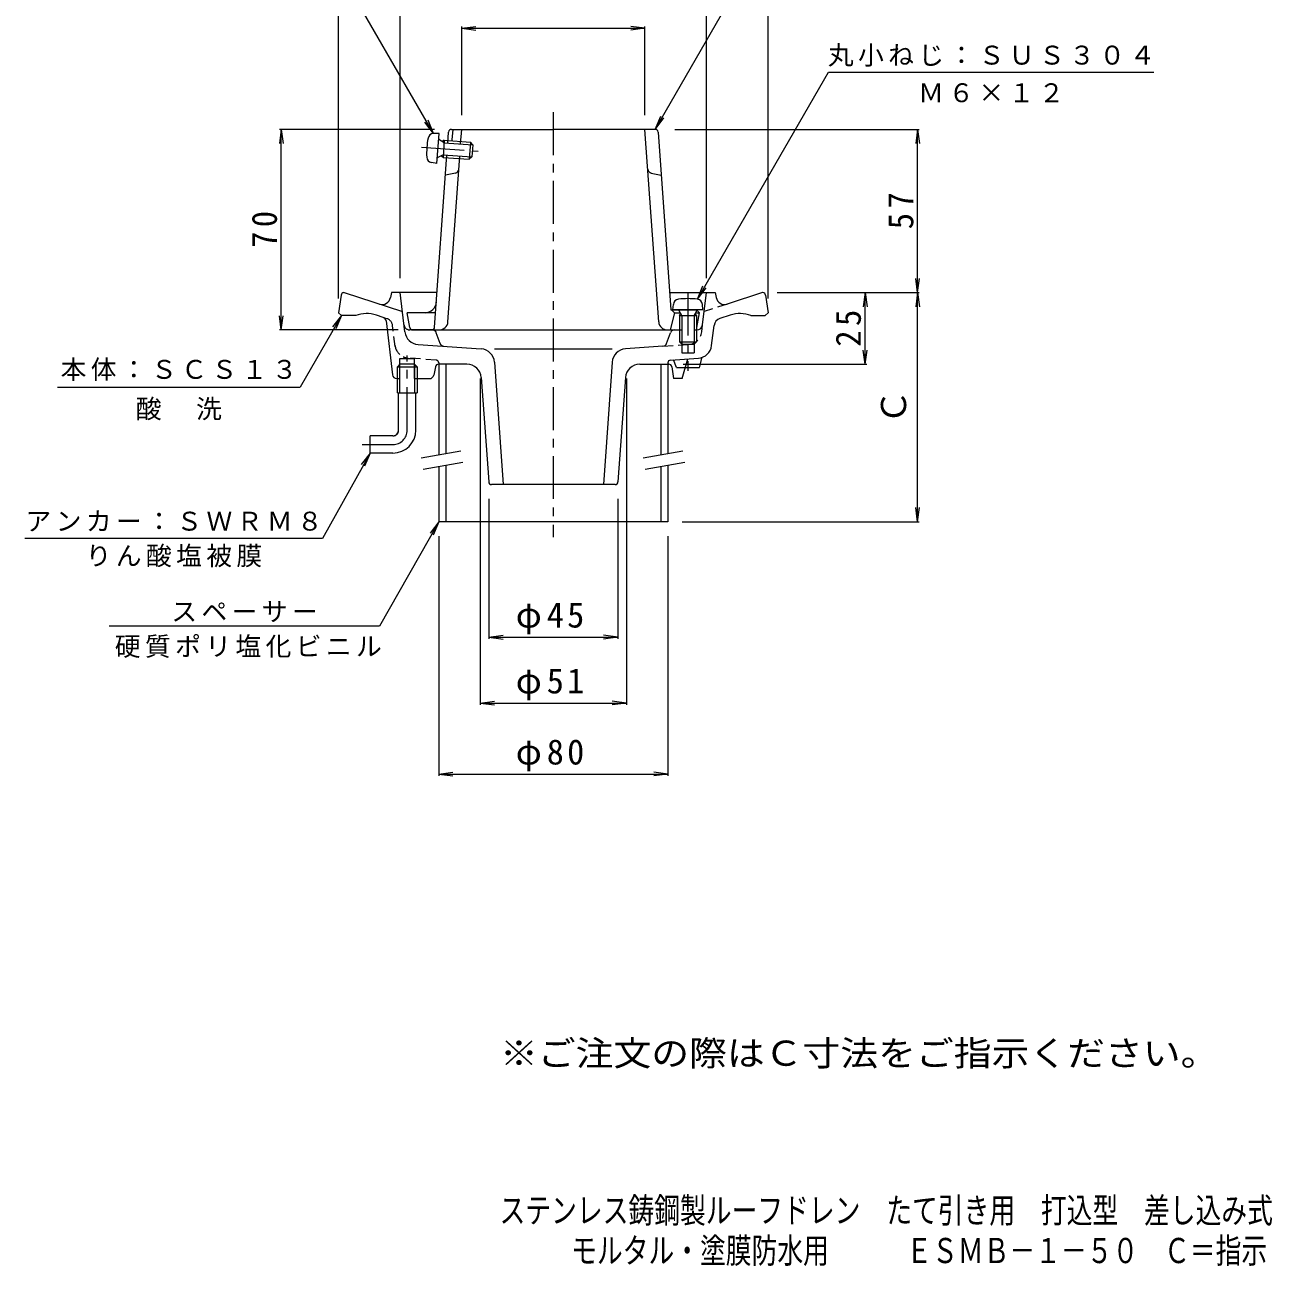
# Model space of a CAD drawing. Units: millimetres, scale not verified, with parts at other scales. Extents: x -222 to 229, y -346 to 326.
# Drawn here: x -206.5 to 228.9, y -346 to 87.2 of the extents above; entities that cross this region are included whole.
import ezdxf
from ezdxf.enums import TextEntityAlignment as Align

# ---------------------------------------------------------------- set-up
doc = ezdxf.new("R2010")
doc.units = ezdxf.units.MM
doc.header["$LTSCALE"] = 3
for name, pattern in [('CHAIN1', [8, 5, -1, 1, -1]), ('DASHED1', [1.8, 1.2, -0.6]), ('DOUBLE_CHAIN2', [12.8, 9, -1, 0.6, -0.6, 0.6, -1])]:
    doc.linetypes.add(name, pattern=pattern)
for name, color, linetype, lineweight in [('0-0_通り芯', 3, 'Continuous', 9), ('0-2_仕上', 4, 'Continuous', 9), ('0-3_建具', 4, 'Continuous', 9), ('0-4_その他', 7, 'Continuous', 9), ('0-5_寸法', 7, 'Continuous', 9)]:
    doc.layers.add(name, color=color, linetype=linetype, lineweight=lineweight)
doc.layers.add('F-5_F-5ﾚｲﾔ', color=6, linetype='Continuous')
doc.styles.add('ＭＳ ゴシック', font='')
doc.styles.get('ＭＳ ゴシック').set_extended_font_data('MS Gothic')

msp = doc.modelspace()

# ---------------------------------------------------------------- linework, layer by layer
at = {"layer": '0-0_通り芯', "linetype": 'CHAIN1'}
for p, q in [((-22, 56.707), (-22, -91.609)), ((-73, -54.266), (-73, -28.233)), ((-88.724, -59.266), (-78, -59.266))]:
    msp.add_line(p, q, dxfattribs=at)
at = {"layer": '0-0_通り芯'}
for p, q in [((-96.122, -7.125), (-97, -13.266)), ((-95.132, -6.266), (-95, -6.266)), ((-95, -6.266), (-74.689, -12.865)), ((-78.5, -6.266), (-78.842, -7.99)), ((-62.572, -6.266), (-78.5, -6.266)), ((-73.817, -19.973), (-75.5, -6.266)), ((18.573, -6.266), (34.5, -6.266)), ((30.12, -17.51), (31.5, -6.266)), ((34.5, -6.266), (34.843, -7.99)), ((51, -6.266), (38.712, -10.259)), ((51.133, -6.266), (51, -6.266)), ((52.123, -7.125), (53, -13.266)), ((-97, -13.266), (-96, -14.266)), ((-91, -14.266), (-96, -14.266)), ((-81.413, -14.886), (-83.777, -14.118)), ((-80.387, -16.136), (-78.157, -34.943)), ((39.777, -14.118), (36.167, -15.291)), ((47, -14.266), (52, -14.266)), ((53, -13.266), (52, -14.266)), ((17.551, -23.983), (18.868, -20.265)), ((20.282, -19.266), (22.87, -19.266)), ((27.13, -19.266), (28.134, -19.266)), ((33.261, -24.745), (34.117, -17.779)), ((-69.203, -24.352), (-47.179, -25.892)), ((-42.54, -25.892), (-1.459, -25.892)), ((16.241, -24.978), (3.179, -25.892)), ((22.87, -24.266), (22.87, -27.266)), ((27.13, -24.266), (27.13, -27.266)), ((-75.55, -41.266), (-75.55, -29.266)), ((-75.55, -29.266), (-70.45, -29.266)), ((-70.45, -36.266), (-70.45, -29.266)), ((18.93, -29.802), (28.647, -29.123)), ((22.87, -27.266), (27.13, -27.266)), ((23, -36.229), (25, -29.378)), ((29, -32.448), (30, -28.837)), ((-75.55, -31.266), (-76.45, -32.166)), ((-76.45, -32.166), (-69.55, -32.166)), ((-76.45, -41.266), (-76.45, -32.166)), ((-70.45, -31.266), (-75.55, -31.266)), ((-70.45, -31.266), (-69.55, -32.166)), ((-70.45, -31.266), (-70.45, -41.266)), ((-69.55, -32.166), (-69.55, -41.266)), ((-63.13, -32.115), (-63.748, -35.077)), ((-52.155, -31.266), (-62.141, -31.266)), ((-42.54, -30.523), (-39.487, -73.266)), ((-1.459, -30.523), (-4.513, -73.266)), ((8.156, -31.266), (18.382, -31.266)), ((18, -30.8), (18, -31.266)), ((19.371, -32.115), (20, -36.229)), ((24.104, -32.448), (29, -32.448)), ((-76.667, -36.266), (-75.55, -36.266)), ((-70.45, -36.266), (-65.215, -36.266)), ((-47.168, -35.91), (-44.566, -72.337)), ((3.168, -35.91), (0.567, -72.337)), ((23, -36.229), (20, -36.229)), ((-76.45, -41.266), (-69.55, -41.266)), ((-76, -54.266), (-76, -41.266)), ((-70, -54.266), (-70, -41.266)), ((-78, -56.266), (-86, -56.266)), ((-0.431, -73.266), (-43.569, -73.266))]:
    msp.add_line(p, q, dxfattribs=at)
at = {"layer": '0-0_通り芯', "linetype": 'DASHED1'}
for p, q in [((38.712, -10.259), (30.69, -12.865)), ((-81.413, -14.886), (-80.167, -15.291)), ((-77.215, -25.119), (-78.116, -17.779)), ((29.817, -19.973), (30.12, -17.51)), ((16.241, -24.978), (25.203, -24.352)), ((-62.93, -29.802), (-72.647, -29.123)), ((21, -32.448), (20, -29.728)), ((-62, -30.8), (-62, -31.266)), ((21, -32.448), (24.104, -32.448))]:
    msp.add_line(p, q, dxfattribs=at)
at = {"layer": '0-0_通り芯', "linetype": 'DOUBLE_CHAIN2'}
for p, q in [((-64.271, -19.266), (-72.134, -19.266)), ((-61.54, -23.984), (-62.858, -20.265))]:
    msp.add_line(p, q, dxfattribs=at)
at = {"layer": '0-0_通り芯'}
msp.add_lwpolyline([(-78, -62.266), (-86, -62.266), (-86, -56.266)], dxfattribs=at)
for centre, radius, start, end in [((-95.132, -7.266), 1, 90, 171.86909), ((-81.785, -7.405), 3, 251.99994, 348.7693), ((37.785, -7.405), 3, 191.2307, 288.00006), ((51.133, -7.266), 1, 8.13091, 90), ((-87.176, -24.58), 11, 72.00087, 110.3412), ((-81.876, -16.313), 1.5, 6.76349, 72.00085), ((37.094, -18.145), 3, 107.99985, 172.99957), ((43.177, -24.58), 11, 69.65892, 108.00076), ((-68.854, -19.364), 5, 186.99945, 266.00005), ((20.282, -20.766), 1.5, 90, 160.48708), ((28.134, -17.266), 2, 270, 353.00002), ((-47.527, -30.879), 5, 4.08578, 86.00006), ((3.528, -30.879), 5, 93.99976, 175.91461), ((16.137, -23.482), 1.5, 273.99933, 340.48708), ((28.298, -24.135), 5, 273.99976, 352.99933), ((19, -30.8), 1, 93.99947, 180), ((-62.141, -32.266), 1, 90, 171.29881), ((-52.155, -36.266), 5, 4.08537, 90), ((8.156, -36.266), 5, 90, 175.91463), ((18.382, -32.266), 1, 8.70119, 90), ((-76.667, -34.766), 1.5, 186.76208, 270), ((-65.215, -34.766), 1.5, 270, 348.02353), ((-78, -54.266), 2, 270, 0), ((-78, -54.266), 8, 270, 0), ((-43.569, -72.266), 1, 184.08383, 270), ((-0.431, -72.266), 1, 270, 355.91617)]:
    msp.add_arc(centre, radius, start, end, dxfattribs=at)
at = {"layer": '0-0_通り芯', "linetype": 'DASHED1'}
for centre, radius, start, end in [((-81.094, -18.145), 3, 7.00043, 72.00015), ((24.854, -19.364), 5, 273.99973, 353.00133), ((-72.298, -24.135), 5, 187.00067, 245.13713), ((-72.298, -24.135), 5, 245.13713, 266.00024), ((-63, -30.8), 1, 0, 85.99966)]:
    msp.add_arc(centre, radius, start, end, dxfattribs=at)
at = {"layer": '0-0_通り芯', "linetype": 'DOUBLE_CHAIN2'}
for centre, radius, start, end in [((-72.134, -17.266), 2, 186.99998, 270), ((-64.271, -20.766), 1.5, 19.51122, 90), ((-60.126, -23.483), 1.5, 199.51122, 266)]:
    msp.add_arc(centre, radius, start, end, dxfattribs=at)
at = {"layer": '0-0_通り芯', "linetype": 'CHAIN1'}
for radius in [2, 5]:
    msp.add_arc((-78, -54.266), radius, 270, 0, dxfattribs=at)
at = {"layer": '0-2_仕上'}
for p, q in [((-61.896, 49.31), (-63.806, 49.279)), ((-62.642, 38.837), (-61.896, 49.31)), ((-60.123, 46.056), (-61.916, 47.238)), ((-60.061, 46.923), (-60.854, 46.538)), ((-60.061, 46.923), (-60.487, 40.939)), ((-60.123, 46.056), (-50.148, 45.345)), ((-60.061, 46.923), (-50.954, 46.275)), ((-50.954, 46.275), (-51.38, 40.29)), ((-50.148, 45.345), (-50.954, 46.275)), ((-50.148, 45.345), (-50.451, 41.096)), ((-60.426, 41.806), (-62.368, 40.89)), ((-60.487, 40.939), (-61.218, 41.433)), ((-60.487, 40.939), (-51.38, 40.29)), ((-60.426, 41.806), (-50.451, 41.096)), ((-50.451, 41.096), (-51.38, 40.29)), ((-62.642, 38.837), (-64.529, 39.138)), ((19.75, -12.266), (19.917, -10.363)), ((30.25, -12.266), (19.75, -12.266)), ((22.87, -14.266), (21.818, -12.394)), ((27.13, -14.266), (28.182, -12.394)), ((30.25, -12.266), (30.084, -10.363)), ((22, -14.266), (22.441, -13.502)), ((22, -14.266), (28, -14.266)), ((22, -14.266), (22, -23.396)), ((22.87, -14.266), (22.87, -27.266)), ((27.13, -14.266), (27.13, -27.266)), ((28, -14.266), (27.559, -13.502)), ((28, -14.266), (28, -23.396)), ((22.87, -24.266), (22, -23.396)), ((22, -23.396), (28, -23.396)), ((22.87, -24.266), (27.13, -24.266)), ((27.13, -24.266), (28, -23.396))]:
    msp.add_line(p, q, dxfattribs=at)
at = {"layer": '0-2_仕上', "color": 6}
for p, q in [((-58.851, 45.965), (-58.577, 49.805)), ((-57.579, 50.734), (-21.999, 50.734)), ((-57.264, 47.121), (-57.007, 50.734)), ((-54.362, 45.645), (-53.999, 50.734)), ((13.58, 50.734), (-21.999, 50.734)), ((14.789, -16.479), (10, 50.734)), ((14.577, 49.805), (19, -12.266)), ((-57.293, 46.726), (-57.264, 47.121)), ((-63.432, -18.337), (-59.153, 41.716)), ((-58.789, -16.479), (-54.665, 41.396)), ((-56.165, 35.495), (-59.651, 34.734)), ((19, -12.266), (28, -12.266)), ((20.25, -13.266), (19.25, -12.266)), ((29, -13.266), (28, -12.266)), ((-72.139, -18.43), (-73, -13.266)), ((-63.071, -13.266), (-73, -13.266)), ((20.25, -13.266), (18.75, -19.266)), ((20.25, -13.266), (22.308, -13.266)), ((27.692, -13.266), (29, -13.266)), ((28.14, -18.43), (29, -13.266)), ((-71.153, -19.266), (22, -19.266))]:
    msp.add_line(p, q, dxfattribs=at)
at = {"layer": '0-2_仕上', "linetype": 'CHAIN1'}
for p, q in [((-68.039, 44.484), (-48.242, 43.074)), ((25, -6.221), (25, -33.592))]:
    msp.add_line(p, q, dxfattribs=at)
at = {"layer": '0-2_仕上', "color": 6, "linetype": 'DASHED1'}
msp.add_line((12.165, 35.495), (15.651, 34.734), dxfattribs=at)
at = {"layer": '0-2_仕上'}
for centre, radius, start, end in [((-63.774, 47.28), 2, 90.92426, 169.58611), ((-36.235, 42.218), 30, 169.5862, 182.26259), ((-61.778, 47.447), 0.25, 175.92638, 236.5972), ((-64.213, 41.113), 2, 182.26244, 260.92429), ((-62.261, 40.664), 0.25, 115.25555, 175.92638), ((21.909, -10.537), 2, 96.33817, 175.00002), ((25, -38.366), 30, 83.6618, 96.3382), ((28.091, -10.537), 2, 4.99998, 83.66183), ((21.6, -12.516), 0.25, 29.32918, 90), ((28.4, -12.516), 0.25, 90, 150.67082)]:
    msp.add_arc(centre, radius, start, end, dxfattribs=at)
at = {"layer": '0-2_仕上', "color": 6}
for centre, radius, start, end in [((-57.579, 49.734), 1, 90, 175.92632), ((13.58, 49.734), 1, 4.07368, 90), ((-56.485, 36.96), 1.5, 282.3093, 355.92357), ((-66.796, -9.266), 4, 270, 355.92426), ((-61.781, -16.266), 3, 270, 355.92493), ((17.781, -16.266), 3, 184.07507, 270), ((-71.153, -18.266), 1, 189.46167, 270), ((-64.43, -18.266), 1, 270, 355.92432), ((27.153, -18.266), 1, 327.89281, 350.53833)]:
    msp.add_arc(centre, radius, start, end, dxfattribs=at)
at = {"layer": '0-2_仕上', "color": 6, "linetype": 'DASHED1'}
msp.add_arc((12.485, 36.96), 1.5, 184.07643, 257.6907, dxfattribs=at)
at = {"layer": '0-3_建具'}
for p, q in [((-62, -31.266), (-62, -62.843)), ((-59.5, -31.266), (-59.5, -62.402)), ((15.5, -31.266), (15.5, -62.843)), ((18, -31.266), (18, -62.402)), ((-62, -66.905), (-62, -86.266)), ((-59.5, -66.464), (-59.5, -86.266)), ((15.5, -66.905), (15.5, -86.266)), ((18, -66.464), (18, -86.266)), ((18, -86.266), (-62, -86.266))]:
    msp.add_line(p, q, dxfattribs=at)
at = {"layer": '0-3_建具', "color": 7}
for p, q in [((-68.113, -63.921), (-54.326, -61.49)), ((9.387, -63.921), (23.174, -61.49)), ((-67.419, -67.86), (-53.632, -65.429)), ((10.081, -67.86), (23.868, -65.429))]:
    msp.add_line(p, q, dxfattribs=at)
at = {"layer": '0-4_その他'}
for p, q in [((-97, -8.266), (-97, 126.926)), ((53, -8.266), (53, 126.926)), ((-75.5, -1.266), (-75.5, 105.549)), ((31.5, -1.266), (31.5, 105.549)), ((-53.999, 86.009), (-49.042, 86.662)), ((-53.999, 55.734), (-53.999, 86.609)), ((-53.999, 86.009), (10, 86.009)), ((-53.999, 86.009), (-49.042, 85.357)), ((10, 86.009), (5.043, 86.662)), ((10, 86.009), (5.043, 85.357)), ((10, 55.734), (10, 86.609)), ((-117, 50.734), (-117.652, 45.777)), ((-63.449, 50.734), (-117.6, 50.734)), ((-117, -19.266), (-117, 50.734)), ((-117, 50.734), (-116.347, 45.777)), ((20.452, 50.734), (105.785, 50.734)), ((105.185, 50.734), (104.532, 45.777)), ((105.185, -6.266), (105.185, 50.734)), ((105.185, 50.734), (105.837, 45.777)), ((105.185, -6.266), (104.532, -1.309)), ((105.185, -6.266), (105.837, -1.309)), ((56.133, -6.266), (105.785, -6.266)), ((86.864, -6.266), (86.211, -11.223)), ((86.864, -31.266), (86.864, -6.266)), ((86.864, -6.266), (87.517, -11.223)), ((105.185, -6.266), (104.532, -11.223)), ((105.185, -86.266), (105.185, -6.266)), ((105.185, -6.266), (105.837, -11.223)), ((-117, -19.266), (-117.652, -14.309)), ((-117, -19.266), (-116.347, -14.309)), ((-76.153, -19.266), (-117.6, -19.266)), ((86.864, -31.266), (86.211, -26.309)), ((86.864, -31.266), (87.517, -26.309)), ((23.382, -31.266), (87.464, -31.266)), ((-47.5, -36.266), (-47.5, -150.121)), ((3.5, -36.266), (3.5, -150.121)), ((-44.5, -78.266), (-44.5, -127.126)), ((0.5, -78.266), (0.5, -127.126)), ((105.185, -86.266), (104.532, -81.309)), ((105.185, -86.266), (105.837, -81.309)), ((23, -86.266), (105.785, -86.266)), ((-62, -91.266), (-62, -174.93)), ((18, -91.266), (18, -174.93)), ((-44.5, -126.526), (-39.543, -125.873)), ((0.5, -126.526), (-4.457, -125.873)), ((-44.5, -126.526), (0.5, -126.526)), ((-44.5, -126.526), (-39.543, -127.178)), ((0.5, -126.526), (-4.457, -127.178)), ((-47.5, -149.521), (-42.543, -148.869)), ((-47.5, -149.521), (3.5, -149.521)), ((-47.5, -149.521), (-42.543, -150.174)), ((3.5, -149.521), (-1.457, -148.869)), ((3.5, -149.521), (-1.457, -150.174)), ((-62, -174.33), (-57.043, -173.677)), ((18, -174.33), (13.043, -173.677)), ((-62, -174.33), (18, -174.33)), ((-62, -174.33), (-57.043, -174.983)), ((18, -174.33), (13.043, -174.983))]:
    msp.add_line(p, q, dxfattribs=at)
at = {"layer": '0-5_寸法'}
for p, q in [((-63.806, 49.279), (-106.215, 122.734)), ((28.312, -8.549), (74.086, 70.734)), ((74.086, 70.734), (187.636, 70.734)), ((-63.806, 49.279), (-66.85, 53.246)), ((-63.806, 49.279), (-65.719, 53.899)), ((13.58, 50.734), (15.493, 55.353)), ((13.58, 50.734), (16.624, 54.701)), ((28.312, -8.549), (30.226, -3.93)), ((28.312, -8.549), (31.356, -4.583)), ((-96, -14.266), (-110.434, -39.266)), ((-96, -14.266), (-99.044, -18.233)), ((-96, -14.266), (-97.913, -18.885)), ((-195.131, -39.266), (-110.434, -39.266)), ((-86, -62.266), (-89.044, -66.233)), ((-86, -62.266), (-87.913, -66.885)), ((-62, -86.266), (-82.701, -122.7)), ((-62, -86.266), (-65.044, -90.233)), ((-62, -86.266), (-63.913, -90.885)), ((-82.701, -122.7), (-177.062, -122.7))]:
    msp.add_line(p, q, dxfattribs=at)
for points in [[(13.58, 50.734), (59.869, 131.063), (182.937, 131.063)], [(-86, -62.266), (-102.578, -92.045), (-206.477, -92.045)]]:
    msp.add_lwpolyline(points, dxfattribs=at)

# ---------------------------------------------------------------- texts
at = {"layer": '0-4_その他', "color": 2, "style": 'ＭＳ ゴシック'}
msp.add_text('Ｃ', height=8.798, rotation=90, dxfattribs=at).set_placement((103.822, -52.222), align=Align.BOTTOM_LEFT)
at = {"layer": '0-4_その他', "color": 2, "char_height": 8.798, "attachment_point": 7, "rotation": 90, "style": 'ＭＳ ゴシック'}
for s, insert in [('\\T1.27;\\W0.95;57', (103.822, 15.859)), ('\\T1.27;\\W0.95;70', (-118.362, 9.359)), ('\\T1.27;\\W0.95;25', (85.501, -25.141))]:
    msp.add_mtext(s, dxfattribs=dict(at, insert=insert))
at = {"layer": '0-4_その他', "color": 2, "char_height": 8.798, "attachment_point": 7, "style": 'ＭＳ ゴシック'}
for s, insert in [('\\T1.19;φ45', (-35.125, -125.566)), ('\\T1.19;φ51', (-35.125, -148.562)), ('\\T1.19;φ80', (-35.125, -173.371))]:
    msp.add_mtext(s, dxfattribs=dict(at, insert=insert))
at = {"layer": '0-5_寸法', "char_height": 6.598, "attachment_point": 7, "style": 'ＭＳ ゴシック'}
for s, insert in [('\\T1.17;丸小ねじ：ＳＵＳ３０４', (73.861, 72.611)), ('\\T1.17;Ｍ６×１２', (105.361, 60.107)), ('\\T1.17;本体：ＳＣＳ１３', (-194.032, -37.073)), ('\\T1.17;酸\u3000洗', (-167.782, -50.834)), ('\\T1.17;アンカー：ＳＷＲＭ８', (-206.277, -89.665)), ('\\T1.17;りん酸塩被膜', (-185.277, -102.152)), ('\\T1.17;スペーサー', (-155.382, -121.295)), ('\\T1.17;硬質ポリ塩化ビニル', (-175.11, -133.782))]:
    msp.add_mtext(s, dxfattribs=dict(at, insert=insert))
at = {"layer": 'F-5_F-5ﾚｲﾔ', "color": 2, "style": 'ＭＳ ゴシック', "width": 1.1}
msp.add_text('※ご注文の際はＣ寸法をご指示ください。', height=8.798, dxfattribs=at).set_placement((-40.602, -278.788), align=Align.BOTTOM_LEFT)
at = {"layer": 'F-5_F-5ﾚｲﾔ', "style": 'ＭＳ ゴシック', "width": 0.75}
for s, p in [('ステンレス鋳鋼製ルーフドレン\u3000たて引き用\u3000打込型\u3000差し込み式', (-40.78, -333.643)), ('モルタル・塗膜防水用\u3000\u3000\u3000ＥＳＭＢ－１－５０\u3000Ｃ＝指示', (-15.775, -347.667))]:
    msp.add_text(s, height=8.798, dxfattribs=at).set_placement(p, align=Align.BOTTOM_LEFT)

doc.saveas('drawing.dxf')
